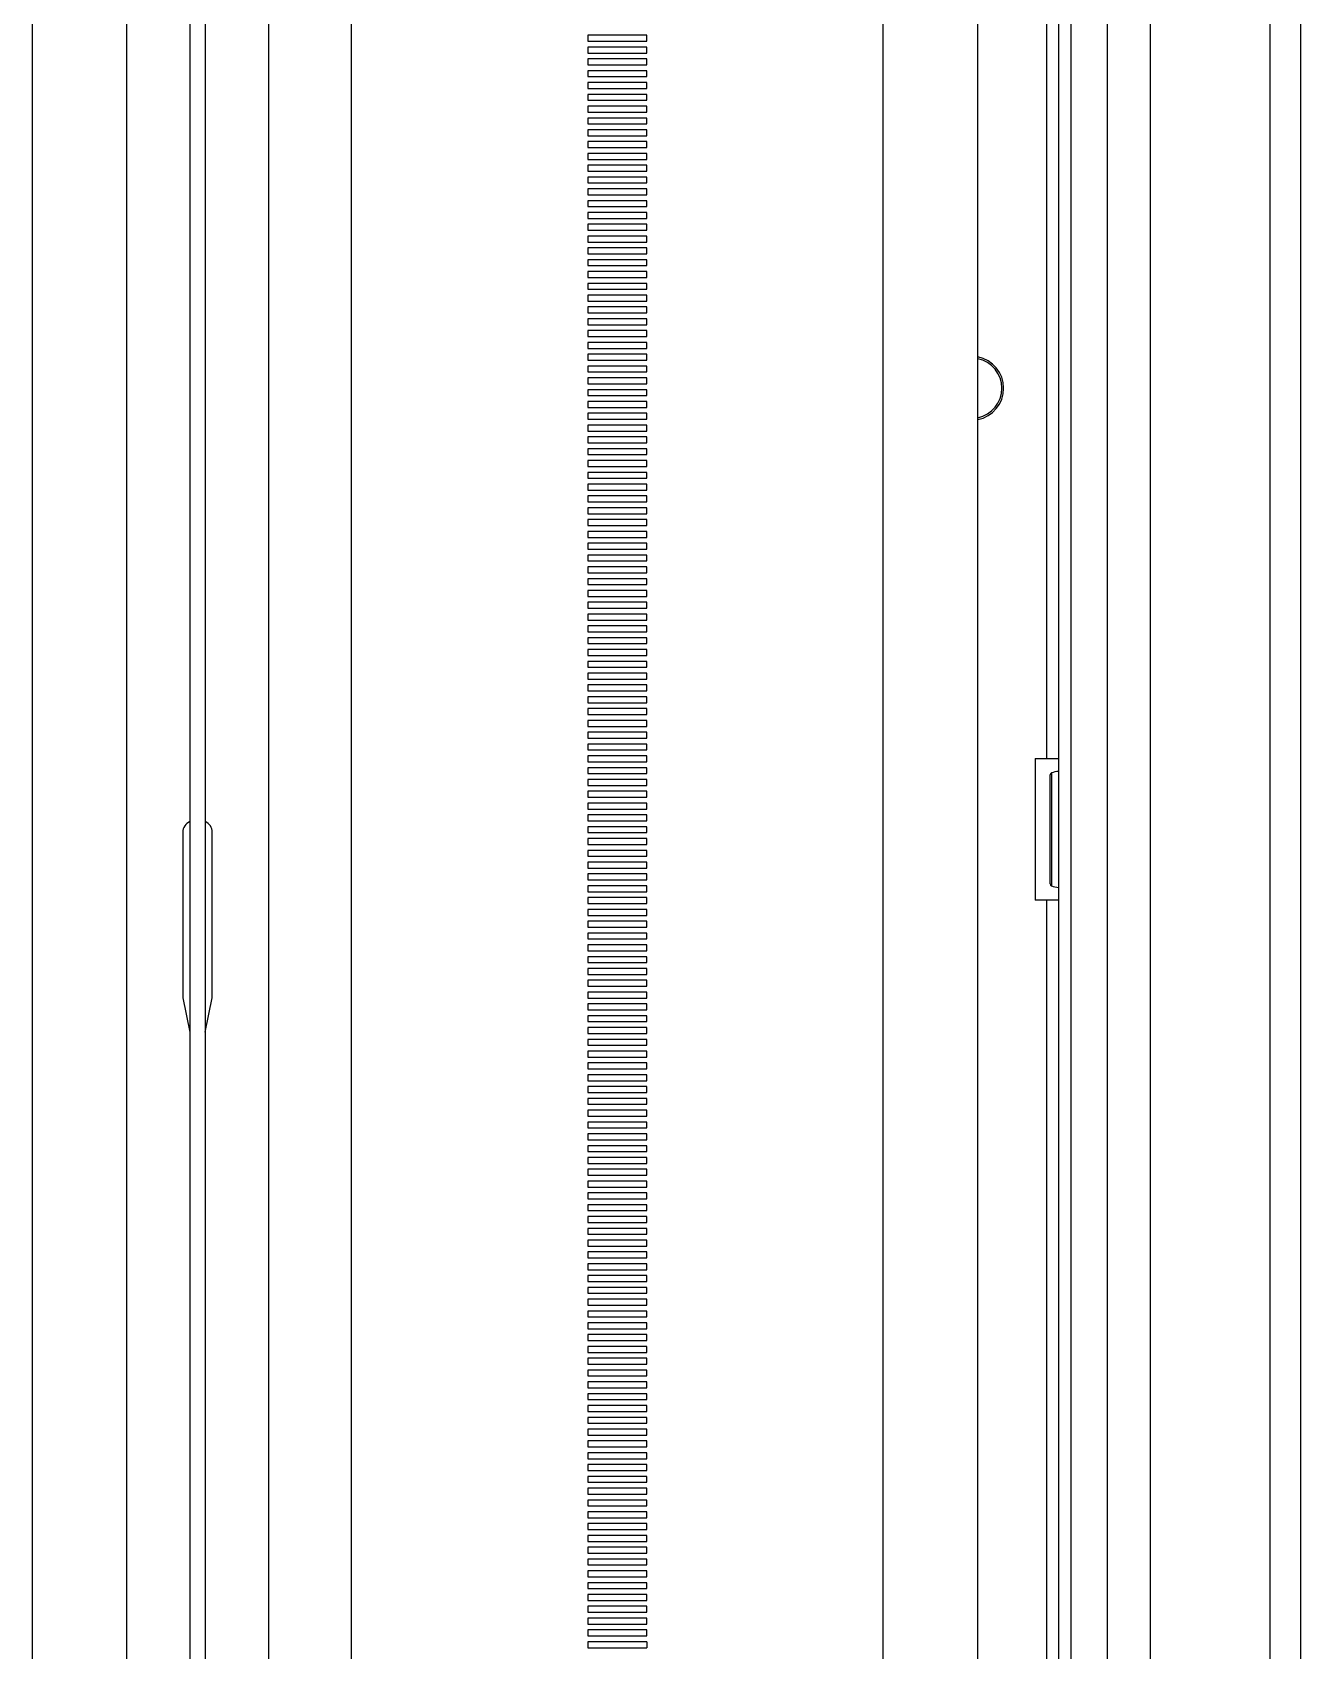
# Paper-space layout 'D' of a CAD drawing. Header units: inches. Extents: x 0 to 136, y 0 to 88.
# Drawn here: x 38.64 to 44.28, y 61.07 to 68.27 of the extents above; entities that cross this region are included whole.
import ezdxf

# ---------------------------------------------------------------- set-up
doc = ezdxf.new("R2010")
doc.units = ezdxf.units.IN
doc.header["$LTSCALE"] = 4
doc.header["$MEASUREMENT"] = 0

psp = doc.layouts.new('D')

# ---------------------------------------------------------------- linework, layer by layer
at = {"color": 7, "linetype": 'Continuous', "lineweight": 25}
for p, q in [((44.1397, 47.4141), (44.1397, 83.2074)), ((44.2752, 83.2074), (44.2752, 47.4141)), ((43.6085, 47.6765), (43.6085, 82.9449)), ((43.4154, 80.5943), (43.4154, 53.9276)), ((39.3409, 79.1984), (39.3409, 49.0147)), ((39.4087, 79.1984), (39.4087, 49.0147)), ((43.2003, 79.1984), (43.2003, 49.0147)), ((43.2541, 79.1984), (43.2541, 49.0147)), ((39.0611, 49.6971), (39.0611, 79.1459)), ((42.8407, 49.6971), (42.8407, 79.1459)), ((39.691, 49.6971), (39.691, 76.0511)), ((40.0585, 48.6199), (40.0585, 76.0247)), ((38.6412, 48.6199), (38.6412, 76.0048)), ((42.4207, 48.6199), (42.4207, 76.0048)), ((43.1466, 74.4884), (43.1466, 65.0383)), ((41.3708, 68.2524), (41.1084, 68.2524)), ((41.1084, 68.2524), (41.1084, 68.2262)), ((41.3708, 68.2524), (41.1084, 68.2524)), ((41.3708, 68.2262), (41.3708, 68.2524)), ((41.1084, 68.2262), (41.3708, 68.2262)), ((41.3708, 68.1999), (41.1084, 68.1999)), ((41.1084, 68.1999), (41.1084, 68.1737)), ((41.3708, 68.1999), (41.1084, 68.1999)), ((41.3708, 68.1737), (41.3708, 68.1999)), ((41.1084, 68.1737), (41.3708, 68.1737)), ((41.3708, 68.1474), (41.1084, 68.1474)), ((41.1084, 68.1474), (41.1084, 68.1212)), ((41.3708, 68.1474), (41.1084, 68.1474)), ((41.1084, 68.1212), (41.3708, 68.1212)), ((41.3708, 68.1212), (41.3708, 68.1474)), ((41.3708, 68.0949), (41.1084, 68.0949)), ((41.1084, 68.0949), (41.1084, 68.0687)), ((41.3708, 68.0949), (41.1084, 68.0949)), ((41.1084, 68.0687), (41.3708, 68.0687)), ((41.3708, 68.0424), (41.1084, 68.0424)), ((41.1084, 68.0424), (41.1084, 68.0162)), ((41.3708, 68.0424), (41.1084, 68.0424)), ((41.3708, 68.0687), (41.3708, 68.0949)), ((41.3708, 68.0162), (41.3708, 68.0424)), ((41.1084, 68.0162), (41.3708, 68.0162)), ((41.3708, 67.9899), (41.1084, 67.9899)), ((41.1084, 67.9899), (41.1084, 67.9637)), ((41.3708, 67.9899), (41.1084, 67.9899)), ((41.1084, 67.9637), (41.3708, 67.9637)), ((41.3708, 67.9637), (41.3708, 67.9899)), ((41.3708, 67.9374), (41.1084, 67.9374)), ((41.1084, 67.9374), (41.1084, 67.9112)), ((41.3708, 67.9374), (41.1084, 67.9374)), ((41.1084, 67.9112), (41.3708, 67.9112)), ((41.3708, 67.9112), (41.3708, 67.9374)), ((41.3708, 67.8849), (41.1084, 67.8849)), ((41.1084, 67.8849), (41.1084, 67.8587)), ((41.3708, 67.8849), (41.1084, 67.8849)), ((41.1084, 67.8587), (41.3708, 67.8587)), ((41.3708, 67.8325), (41.1084, 67.8325)), ((41.1084, 67.8325), (41.1084, 67.8062)), ((41.3708, 67.8325), (41.1084, 67.8325)), ((41.3708, 67.8587), (41.3708, 67.8849)), ((41.3708, 67.8062), (41.3708, 67.8325)), ((41.1084, 67.8062), (41.3708, 67.8062)), ((41.3708, 67.78), (41.1084, 67.78)), ((41.1084, 67.78), (41.1084, 67.7537)), ((41.3708, 67.78), (41.1084, 67.78)), ((41.1084, 67.7537), (41.3708, 67.7537)), ((41.3708, 67.7537), (41.3708, 67.78)), ((41.3708, 67.7275), (41.1084, 67.7275)), ((41.1084, 67.7275), (41.1084, 67.7012)), ((41.3708, 67.7275), (41.1084, 67.7275)), ((41.1084, 67.7012), (41.3708, 67.7012)), ((41.3708, 67.675), (41.1084, 67.675)), ((41.1084, 67.675), (41.1084, 67.6487)), ((41.3708, 67.675), (41.1084, 67.675)), ((41.3708, 67.7012), (41.3708, 67.7275)), ((41.3708, 67.6487), (41.3708, 67.675)), ((41.1084, 67.6487), (41.3708, 67.6487)), ((41.3708, 67.6225), (41.1084, 67.6225)), ((41.1084, 67.6225), (41.1084, 67.5962)), ((41.3708, 67.6225), (41.1084, 67.6225)), ((41.3708, 67.5962), (41.3708, 67.6225)), ((41.1084, 67.5962), (41.3708, 67.5962)), ((41.3708, 67.57), (41.1084, 67.57)), ((41.1084, 67.57), (41.1084, 67.5437)), ((41.3708, 67.57), (41.1084, 67.57)), ((41.1084, 67.5437), (41.3708, 67.5437)), ((41.3708, 67.5437), (41.3708, 67.57)), ((41.3708, 67.5175), (41.1084, 67.5175)), ((41.1084, 67.5175), (41.1084, 67.4912)), ((41.3708, 67.5175), (41.1084, 67.5175)), ((41.1084, 67.4912), (41.3708, 67.4912)), ((41.3708, 67.465), (41.1084, 67.465)), ((41.1084, 67.465), (41.1084, 67.4388)), ((41.3708, 67.465), (41.1084, 67.465)), ((41.3708, 67.4912), (41.3708, 67.5175)), ((41.3708, 67.4388), (41.3708, 67.465)), ((41.1084, 67.4388), (41.3708, 67.4388)), ((41.3708, 67.4125), (41.1084, 67.4125)), ((41.1084, 67.4125), (41.1084, 67.3863)), ((41.3708, 67.4125), (41.1084, 67.4125)), ((41.1084, 67.3863), (41.3708, 67.3863)), ((41.3708, 67.3863), (41.3708, 67.4125)), ((41.3708, 67.36), (41.1084, 67.36)), ((41.1084, 67.36), (41.1084, 67.3338)), ((41.3708, 67.36), (41.1084, 67.36)), ((41.1084, 67.3338), (41.3708, 67.3338)), ((41.3708, 67.3338), (41.3708, 67.36)), ((41.3708, 67.3075), (41.1084, 67.3075)), ((41.1084, 67.3075), (41.1084, 67.2813)), ((41.3708, 67.3075), (41.1084, 67.3075)), ((41.1084, 67.2813), (41.3708, 67.2813)), ((41.3708, 67.255), (41.1084, 67.255)), ((41.1084, 67.255), (41.1084, 67.2288)), ((41.3708, 67.255), (41.1084, 67.255)), ((41.3708, 67.2813), (41.3708, 67.3075)), ((41.3708, 67.2288), (41.3708, 67.255)), ((41.1084, 67.2288), (41.3708, 67.2288)), ((41.3708, 67.2025), (41.1084, 67.2025)), ((41.1084, 67.2025), (41.1084, 67.1763)), ((41.3708, 67.2025), (41.1084, 67.2025)), ((41.1084, 67.1763), (41.3708, 67.1763)), ((41.3708, 67.1763), (41.3708, 67.2025)), ((41.3708, 67.15), (41.1084, 67.15)), ((41.1084, 67.15), (41.1084, 67.1238)), ((41.3708, 67.15), (41.1084, 67.15)), ((41.1084, 67.1238), (41.3708, 67.1238)), ((41.3708, 67.1238), (41.3708, 67.15)), ((41.3708, 67.0975), (41.1084, 67.0975)), ((41.1084, 67.0975), (41.1084, 67.0713)), ((41.3708, 67.0975), (41.1084, 67.0975)), ((41.1084, 67.0713), (41.3708, 67.0713)), ((41.3708, 67.0451), (41.1084, 67.0451)), ((41.1084, 67.0451), (41.1084, 67.0188)), ((41.3708, 67.0451), (41.1084, 67.0451)), ((41.3708, 67.0713), (41.3708, 67.0975)), ((41.3708, 67.0188), (41.3708, 67.0451)), ((41.1084, 67.0188), (41.3708, 67.0188)), ((41.3708, 66.9926), (41.1084, 66.9926)), ((41.1084, 66.9926), (41.1084, 66.9663)), ((41.3708, 66.9926), (41.1084, 66.9926)), ((41.1084, 66.9663), (41.3708, 66.9663)), ((41.3708, 66.9663), (41.3708, 66.9926)), ((41.3708, 66.9401), (41.1084, 66.9401)), ((41.1084, 66.9401), (41.1084, 66.9138)), ((41.3708, 66.9401), (41.1084, 66.9401)), ((41.1084, 66.9138), (41.3708, 66.9138)), ((41.3708, 66.8876), (41.1084, 66.8876)), ((41.1084, 66.8876), (41.1084, 66.8613)), ((41.3708, 66.8876), (41.1084, 66.8876)), ((41.3708, 66.9138), (41.3708, 66.9401)), ((41.3708, 66.8613), (41.3708, 66.8876)), ((41.1084, 66.8613), (41.3708, 66.8613)), ((41.3708, 66.8351), (41.1084, 66.8351)), ((41.1084, 66.8351), (41.1084, 66.8088)), ((41.3708, 66.8351), (41.1084, 66.8351)), ((41.3708, 66.8088), (41.3708, 66.8351)), ((41.1084, 66.8088), (41.3708, 66.8088)), ((41.3708, 66.7826), (41.1084, 66.7826)), ((41.1084, 66.7826), (41.1084, 66.7563)), ((41.3708, 66.7826), (41.1084, 66.7826)), ((41.1084, 66.7563), (41.3708, 66.7563)), ((41.3708, 66.7563), (41.3708, 66.7826)), ((41.3708, 66.7301), (41.1084, 66.7301)), ((41.1084, 66.7301), (41.1084, 66.7038)), ((41.3708, 66.7301), (41.1084, 66.7301)), ((41.1084, 66.7038), (41.3708, 66.7038)), ((41.3708, 66.6776), (41.1084, 66.6776)), ((41.1084, 66.6776), (41.1084, 66.6513)), ((41.3708, 66.6776), (41.1084, 66.6776)), ((41.3708, 66.7038), (41.3708, 66.7301)), ((41.3708, 66.6513), (41.3708, 66.6776)), ((41.1084, 66.6513), (41.3708, 66.6513)), ((41.3708, 66.6251), (41.1084, 66.6251)), ((41.1084, 66.6251), (41.1084, 66.5989)), ((41.3708, 66.6251), (41.1084, 66.6251)), ((41.1084, 66.5989), (41.3708, 66.5989)), ((41.3708, 66.5989), (41.3708, 66.6251)), ((41.3708, 66.5726), (41.1084, 66.5726)), ((41.1084, 66.5726), (41.1084, 66.5464)), ((41.3708, 66.5726), (41.1084, 66.5726)), ((41.1084, 66.5464), (41.3708, 66.5464)), ((41.3708, 66.5464), (41.3708, 66.5726)), ((41.3708, 66.5201), (41.1084, 66.5201)), ((41.1084, 66.5201), (41.1084, 66.4939)), ((41.3708, 66.5201), (41.1084, 66.5201)), ((41.1084, 66.4939), (41.3708, 66.4939)), ((41.3708, 66.4676), (41.1084, 66.4676)), ((41.1084, 66.4676), (41.1084, 66.4414)), ((41.3708, 66.4676), (41.1084, 66.4676)), ((41.3708, 66.4939), (41.3708, 66.5201)), ((41.3708, 66.4414), (41.3708, 66.4676)), ((41.1084, 66.4414), (41.3708, 66.4414)), ((41.3708, 66.4151), (41.1084, 66.4151)), ((41.1084, 66.4151), (41.1084, 66.3889)), ((41.3708, 66.4151), (41.1084, 66.4151)), ((41.1084, 66.3889), (41.3708, 66.3889)), ((41.3708, 66.3889), (41.3708, 66.4151)), ((41.3708, 66.3626), (41.1084, 66.3626)), ((41.1084, 66.3626), (41.1084, 66.3364)), ((41.3708, 66.3626), (41.1084, 66.3626)), ((41.1084, 66.3364), (41.3708, 66.3364)), ((41.3708, 66.3101), (41.1084, 66.3101)), ((41.1084, 66.3101), (41.1084, 66.2839)), ((41.3708, 66.3101), (41.1084, 66.3101)), ((41.3708, 66.3364), (41.3708, 66.3626)), ((41.3708, 66.2839), (41.3708, 66.3101)), ((41.1084, 66.2839), (41.3708, 66.2839)), ((41.3708, 66.2576), (41.1084, 66.2576)), ((41.1084, 66.2576), (41.1084, 66.2314)), ((41.3708, 66.2576), (41.1084, 66.2576)), ((41.3708, 66.2314), (41.3708, 66.2576)), ((41.1084, 66.2314), (41.3708, 66.2314)), ((41.3708, 66.2052), (41.1084, 66.2052)), ((41.1084, 66.2052), (41.1084, 66.1789)), ((41.3708, 66.2052), (41.1084, 66.2052)), ((41.1084, 66.1789), (41.3708, 66.1789)), ((41.3708, 66.1789), (41.3708, 66.2052)), ((41.3708, 66.1527), (41.1084, 66.1527)), ((41.1084, 66.1527), (41.1084, 66.1264)), ((41.3708, 66.1527), (41.1084, 66.1527)), ((41.1084, 66.1264), (41.3708, 66.1264)), ((41.3708, 66.1002), (41.1084, 66.1002)), ((41.1084, 66.1002), (41.1084, 66.0739)), ((41.3708, 66.1002), (41.1084, 66.1002)), ((41.3708, 66.1264), (41.3708, 66.1527)), ((41.3708, 66.0739), (41.3708, 66.1002)), ((41.1084, 66.0739), (41.3708, 66.0739)), ((41.3708, 66.0477), (41.1084, 66.0477)), ((41.1084, 66.0477), (41.1084, 66.0214)), ((41.3708, 66.0477), (41.1084, 66.0477)), ((41.1084, 66.0214), (41.3708, 66.0214)), ((41.3708, 66.0214), (41.3708, 66.0477)), ((41.3708, 65.9952), (41.1084, 65.9952)), ((41.1084, 65.9952), (41.1084, 65.9689)), ((41.3708, 65.9952), (41.1084, 65.9952)), ((41.1084, 65.9689), (41.3708, 65.9689)), ((41.3708, 65.9689), (41.3708, 65.9952)), ((41.3708, 65.9427), (41.1084, 65.9427)), ((41.1084, 65.9427), (41.1084, 65.9164)), ((41.3708, 65.9427), (41.1084, 65.9427)), ((41.1084, 65.9164), (41.3708, 65.9164)), ((41.3708, 65.8902), (41.1084, 65.8902)), ((41.1084, 65.8902), (41.1084, 65.8639)), ((41.3708, 65.8902), (41.1084, 65.8902)), ((41.3708, 65.9164), (41.3708, 65.9427)), ((41.3708, 65.8639), (41.3708, 65.8902)), ((41.1084, 65.8639), (41.3708, 65.8639)), ((41.3708, 65.8377), (41.1084, 65.8377)), ((41.1084, 65.8377), (41.1084, 65.8115)), ((41.3708, 65.8377), (41.1084, 65.8377)), ((41.1084, 65.8115), (41.3708, 65.8115)), ((41.3708, 65.8115), (41.3708, 65.8377)), ((41.3708, 65.7852), (41.1084, 65.7852)), ((41.1084, 65.7852), (41.1084, 65.759)), ((41.3708, 65.7852), (41.1084, 65.7852)), ((41.1084, 65.759), (41.3708, 65.759)), ((41.3708, 65.7327), (41.1084, 65.7327)), ((41.1084, 65.7327), (41.1084, 65.7065)), ((41.3708, 65.7327), (41.1084, 65.7327)), ((41.3708, 65.759), (41.3708, 65.7852)), ((41.3708, 65.7065), (41.3708, 65.7327)), ((41.1084, 65.7065), (41.3708, 65.7065)), ((41.3708, 65.6802), (41.1084, 65.6802)), ((41.1084, 65.6802), (41.1084, 65.654)), ((41.3708, 65.6802), (41.1084, 65.6802)), ((41.3708, 65.654), (41.3708, 65.6802)), ((41.1084, 65.654), (41.3708, 65.654)), ((41.3708, 65.6277), (41.1084, 65.6277)), ((41.1084, 65.6277), (41.1084, 65.6015)), ((41.3708, 65.6277), (41.1084, 65.6277)), ((41.1084, 65.6015), (41.3708, 65.6015)), ((41.3708, 65.6015), (41.3708, 65.6277)), ((41.3708, 65.5752), (41.1084, 65.5752)), ((41.1084, 65.5752), (41.1084, 65.549)), ((41.3708, 65.5752), (41.1084, 65.5752)), ((41.1084, 65.549), (41.3708, 65.549)), ((41.3708, 65.5227), (41.1084, 65.5227)), ((41.1084, 65.5227), (41.1084, 65.4965)), ((41.3708, 65.5227), (41.1084, 65.5227)), ((41.3708, 65.549), (41.3708, 65.5752)), ((41.3708, 65.4965), (41.3708, 65.5227)), ((41.1084, 65.4965), (41.3708, 65.4965)), ((41.3708, 65.4702), (41.1084, 65.4702)), ((41.1084, 65.4702), (41.1084, 65.444)), ((41.3708, 65.4702), (41.1084, 65.4702)), ((41.1084, 65.444), (41.3708, 65.444)), ((41.3708, 65.444), (41.3708, 65.4702)), ((41.3708, 65.4178), (41.1084, 65.4178)), ((41.1084, 65.4178), (41.1084, 65.3915)), ((41.3708, 65.4178), (41.1084, 65.4178)), ((41.1084, 65.3915), (41.3708, 65.3915)), ((41.3708, 65.3915), (41.3708, 65.4178)), ((41.3708, 65.3653), (41.1084, 65.3653)), ((41.1084, 65.3653), (41.1084, 65.339)), ((41.3708, 65.3653), (41.1084, 65.3653)), ((41.1084, 65.339), (41.3708, 65.339)), ((41.3708, 65.3128), (41.1084, 65.3128)), ((41.1084, 65.3128), (41.1084, 65.2865)), ((41.3708, 65.3128), (41.1084, 65.3128)), ((41.3708, 65.339), (41.3708, 65.3653)), ((41.3708, 65.2865), (41.3708, 65.3128)), ((41.1084, 65.2865), (41.3708, 65.2865)), ((41.3708, 65.2603), (41.1084, 65.2603)), ((41.1084, 65.2603), (41.1084, 65.234)), ((41.3708, 65.2603), (41.1084, 65.2603)), ((41.1084, 65.234), (41.3708, 65.234)), ((41.3708, 65.234), (41.3708, 65.2603)), ((41.3708, 65.2078), (41.1084, 65.2078)), ((41.1084, 65.2078), (41.1084, 65.1815)), ((41.3708, 65.2078), (41.1084, 65.2078)), ((41.1084, 65.1815), (41.3708, 65.1815)), ((41.3708, 65.1815), (41.3708, 65.2078)), ((41.3708, 65.1553), (41.1084, 65.1553)), ((41.1084, 65.1553), (41.1084, 65.129)), ((41.3708, 65.1553), (41.1084, 65.1553)), ((41.1084, 65.129), (41.3708, 65.129)), ((41.3708, 65.1028), (41.1084, 65.1028)), ((41.1084, 65.1028), (41.1084, 65.0765)), ((41.3708, 65.1028), (41.1084, 65.1028)), ((41.3708, 65.129), (41.3708, 65.1553)), ((41.3708, 65.0765), (41.3708, 65.1028)), ((41.1084, 65.0765), (41.3708, 65.0765)), ((41.3708, 65.0503), (41.1084, 65.0503)), ((41.1084, 65.0503), (41.1084, 65.0241)), ((41.3708, 65.0503), (41.1084, 65.0503)), ((41.1084, 65.0241), (41.3708, 65.0241)), ((41.3708, 65.0241), (41.3708, 65.0503)), ((43.0966, 65.0383), (43.0966, 64.4084)), ((43.0966, 65.0383), (43.1466, 65.0383)), ((43.1466, 65.0383), (43.2003, 65.0383)), ((41.3708, 64.9978), (41.1084, 64.9978)), ((41.1084, 64.9978), (41.1084, 64.9716)), ((41.3708, 64.9978), (41.1084, 64.9978)), ((41.1084, 64.9716), (41.3708, 64.9716)), ((41.3708, 64.9453), (41.1084, 64.9453)), ((41.1084, 64.9453), (41.1084, 64.9191)), ((41.3708, 64.9453), (41.1084, 64.9453)), ((41.3708, 64.9716), (41.3708, 64.9978)), ((41.3708, 64.9191), (41.3708, 64.9453)), ((43.1621, 64.4809), (43.1621, 64.9657)), ((43.1682, 64.9744), (43.1682, 64.4723)), ((41.1084, 64.9191), (41.3708, 64.9191)), ((41.3708, 64.8928), (41.1084, 64.8928)), ((41.1084, 64.8928), (41.1084, 64.8666)), ((41.3708, 64.8928), (41.1084, 64.8928)), ((41.3708, 64.8666), (41.3708, 64.8928)), ((41.1084, 64.8666), (41.3708, 64.8666)), ((41.3708, 64.8403), (41.1084, 64.8403)), ((41.1084, 64.8403), (41.1084, 64.8141)), ((41.3708, 64.8403), (41.1084, 64.8403)), ((41.1084, 64.8141), (41.3708, 64.8141)), ((41.3708, 64.8141), (41.3708, 64.8403)), ((41.3708, 64.7878), (41.1084, 64.7878)), ((41.1084, 64.7878), (41.1084, 64.7616)), ((41.3708, 64.7878), (41.1084, 64.7878)), ((41.1084, 64.7616), (41.3708, 64.7616)), ((41.3708, 64.7353), (41.1084, 64.7353)), ((41.1084, 64.7353), (41.1084, 64.7091)), ((41.3708, 64.7353), (41.1084, 64.7353)), ((41.3708, 64.7616), (41.3708, 64.7878)), ((41.3708, 64.7091), (41.3708, 64.7353)), ((39.3092, 64.7102), (39.3092, 63.9753)), ((39.4404, 63.9753), (39.4404, 64.7102)), ((41.1084, 64.7091), (41.3708, 64.7091)), ((41.3708, 64.6828), (41.1084, 64.6828)), ((41.1084, 64.6828), (41.1084, 64.6566)), ((41.3708, 64.6828), (41.1084, 64.6828)), ((41.1084, 64.6566), (41.3708, 64.6566)), ((41.3708, 64.6566), (41.3708, 64.6828)), ((41.3708, 64.6304), (41.1084, 64.6304)), ((41.1084, 64.6304), (41.1084, 64.6041)), ((41.3708, 64.6304), (41.1084, 64.6304)), ((41.1084, 64.6041), (41.3708, 64.6041)), ((41.3708, 64.6041), (41.3708, 64.6304)), ((41.3708, 64.5779), (41.1084, 64.5779)), ((41.1084, 64.5779), (41.1084, 64.5516)), ((41.3708, 64.5779), (41.1084, 64.5779)), ((41.1084, 64.5516), (41.3708, 64.5516)), ((41.3708, 64.5254), (41.1084, 64.5254)), ((41.1084, 64.5254), (41.1084, 64.4991)), ((41.3708, 64.5254), (41.1084, 64.5254)), ((41.3708, 64.5516), (41.3708, 64.5779)), ((41.3708, 64.4991), (41.3708, 64.5254)), ((41.1084, 64.4991), (41.3708, 64.4991)), ((41.3708, 64.4729), (41.1084, 64.4729)), ((41.1084, 64.4729), (41.1084, 64.4466)), ((41.3708, 64.4729), (41.1084, 64.4729)), ((41.1084, 64.4466), (41.3708, 64.4466)), ((41.3708, 64.4466), (41.3708, 64.4729)), ((41.3708, 64.4204), (41.1084, 64.4204)), ((41.1084, 64.4204), (41.1084, 64.3941)), ((41.3708, 64.4204), (41.1084, 64.4204)), ((41.1084, 64.3941), (41.3708, 64.3941)), ((41.3708, 64.3679), (41.1084, 64.3679)), ((41.1084, 64.3679), (41.1084, 64.3416)), ((41.3708, 64.3679), (41.1084, 64.3679)), ((41.3708, 64.3941), (41.3708, 64.4204)), ((41.3708, 64.3416), (41.3708, 64.3679)), ((43.1466, 64.4084), (43.0966, 64.4084)), ((43.1466, 64.4084), (43.1466, 57.0383)), ((43.2003, 64.4084), (43.1466, 64.4084)), ((41.1084, 64.3416), (41.3708, 64.3416)), ((41.3708, 64.3154), (41.1084, 64.3154)), ((41.1084, 64.3154), (41.1084, 64.2891)), ((41.3708, 64.3154), (41.1084, 64.3154)), ((41.3708, 64.2891), (41.3708, 64.3154)), ((41.1084, 64.2891), (41.3708, 64.2891)), ((41.3708, 64.2629), (41.1084, 64.2629)), ((41.1084, 64.2629), (41.1084, 64.2367)), ((41.3708, 64.2629), (41.1084, 64.2629)), ((41.1084, 64.2367), (41.3708, 64.2367)), ((41.3708, 64.2367), (41.3708, 64.2629)), ((41.3708, 64.2104), (41.1084, 64.2104)), ((41.1084, 64.2104), (41.1084, 64.1842)), ((41.3708, 64.2104), (41.1084, 64.2104)), ((41.1084, 64.1842), (41.3708, 64.1842)), ((41.3708, 64.1579), (41.1084, 64.1579)), ((41.1084, 64.1579), (41.1084, 64.1317)), ((41.3708, 64.1579), (41.1084, 64.1579)), ((41.3708, 64.1842), (41.3708, 64.2104)), ((41.3708, 64.1317), (41.3708, 64.1579)), ((41.1084, 64.1317), (41.3708, 64.1317)), ((41.3708, 64.1054), (41.1084, 64.1054)), ((41.1084, 64.1054), (41.1084, 64.0792)), ((41.3708, 64.1054), (41.1084, 64.1054)), ((41.1084, 64.0792), (41.3708, 64.0792)), ((41.3708, 64.0792), (41.3708, 64.1054)), ((41.3708, 64.0529), (41.1084, 64.0529)), ((41.1084, 64.0529), (41.1084, 64.0267)), ((41.3708, 64.0529), (41.1084, 64.0529)), ((41.1084, 64.0267), (41.3708, 64.0267)), ((41.3708, 64.0267), (41.3708, 64.0529)), ((39.3092, 63.9753), (39.3409, 63.823)), ((39.4087, 63.823), (39.4404, 63.9753)), ((41.3708, 64.0004), (41.1084, 64.0004)), ((41.1084, 64.0004), (41.1084, 63.9742)), ((41.3708, 64.0004), (41.1084, 64.0004)), ((41.1084, 63.9742), (41.3708, 63.9742)), ((41.3708, 63.9479), (41.1084, 63.9479)), ((41.1084, 63.9479), (41.1084, 63.9217)), ((41.3708, 63.9479), (41.1084, 63.9479)), ((41.3708, 63.9742), (41.3708, 64.0004)), ((41.3708, 63.9217), (41.3708, 63.9479)), ((41.1084, 63.9217), (41.3708, 63.9217)), ((41.3708, 63.8954), (41.1084, 63.8954)), ((41.1084, 63.8954), (41.1084, 63.8692)), ((41.3708, 63.8954), (41.1084, 63.8954)), ((41.1084, 63.8692), (41.3708, 63.8692)), ((41.3708, 63.8692), (41.3708, 63.8954)), ((41.3708, 63.843), (41.1084, 63.843)), ((41.1084, 63.843), (41.1084, 63.8167)), ((41.3708, 63.843), (41.1084, 63.843)), ((41.1084, 63.8167), (41.3708, 63.8167)), ((41.3708, 63.7905), (41.1084, 63.7905)), ((41.1084, 63.7905), (41.1084, 63.7642)), ((41.3708, 63.7905), (41.1084, 63.7905)), ((41.3708, 63.8167), (41.3708, 63.843)), ((41.3708, 63.7642), (41.3708, 63.7905)), ((41.1084, 63.7642), (41.3708, 63.7642)), ((41.3708, 63.738), (41.1084, 63.738)), ((41.1084, 63.738), (41.1084, 63.7117)), ((41.3708, 63.738), (41.1084, 63.738)), ((41.3708, 63.7117), (41.3708, 63.738)), ((41.1084, 63.7117), (41.3708, 63.7117)), ((41.3708, 63.6855), (41.1084, 63.6855)), ((41.1084, 63.6855), (41.1084, 63.6592)), ((41.3708, 63.6855), (41.1084, 63.6855)), ((41.1084, 63.6592), (41.3708, 63.6592)), ((41.3708, 63.6592), (41.3708, 63.6855)), ((41.3708, 63.633), (41.1084, 63.633)), ((41.1084, 63.633), (41.1084, 63.6067)), ((41.3708, 63.633), (41.1084, 63.633)), ((41.1084, 63.6067), (41.3708, 63.6067)), ((41.3708, 63.5805), (41.1084, 63.5805)), ((41.1084, 63.5805), (41.1084, 63.5542)), ((41.3708, 63.5805), (41.1084, 63.5805)), ((41.3708, 63.6067), (41.3708, 63.633)), ((41.3708, 63.5542), (41.3708, 63.5805)), ((41.1084, 63.5542), (41.3708, 63.5542)), ((41.3708, 63.528), (41.1084, 63.528)), ((41.1084, 63.528), (41.1084, 63.5017)), ((41.3708, 63.528), (41.1084, 63.528)), ((41.3708, 63.5017), (41.3708, 63.528)), ((41.1084, 63.5017), (41.3708, 63.5017)), ((41.3708, 63.4755), (41.1084, 63.4755)), ((41.1084, 63.4755), (41.1084, 63.4492)), ((41.3708, 63.4755), (41.1084, 63.4755)), ((41.1084, 63.4492), (41.3708, 63.4492)), ((41.3708, 63.4492), (41.3708, 63.4755)), ((41.3708, 63.423), (41.1084, 63.423)), ((41.1084, 63.423), (41.1084, 63.3968)), ((41.3708, 63.423), (41.1084, 63.423)), ((41.1084, 63.3968), (41.3708, 63.3968)), ((41.3708, 63.3705), (41.1084, 63.3705)), ((41.1084, 63.3705), (41.1084, 63.3443)), ((41.3708, 63.3705), (41.1084, 63.3705)), ((41.3708, 63.3968), (41.3708, 63.423)), ((41.3708, 63.3443), (41.3708, 63.3705)), ((41.1084, 63.3443), (41.3708, 63.3443)), ((41.3708, 63.318), (41.1084, 63.318)), ((41.1084, 63.318), (41.1084, 63.2918)), ((41.3708, 63.318), (41.1084, 63.318)), ((41.1084, 63.2918), (41.3708, 63.2918)), ((41.3708, 63.2918), (41.3708, 63.318)), ((41.3708, 63.2655), (41.1084, 63.2655)), ((41.1084, 63.2655), (41.1084, 63.2393)), ((41.3708, 63.2655), (41.1084, 63.2655)), ((41.1084, 63.2393), (41.3708, 63.2393)), ((41.3708, 63.2393), (41.3708, 63.2655)), ((41.3708, 63.213), (41.1084, 63.213)), ((41.1084, 63.213), (41.1084, 63.1868)), ((41.3708, 63.213), (41.1084, 63.213)), ((41.1084, 63.1868), (41.3708, 63.1868)), ((41.3708, 63.1605), (41.1084, 63.1605)), ((41.1084, 63.1605), (41.1084, 63.1343)), ((41.3708, 63.1605), (41.1084, 63.1605)), ((41.3708, 63.1868), (41.3708, 63.213)), ((41.3708, 63.1343), (41.3708, 63.1605)), ((41.1084, 63.1343), (41.3708, 63.1343)), ((41.3708, 63.108), (41.1084, 63.108)), ((41.1084, 63.108), (41.1084, 63.0818)), ((41.3708, 63.108), (41.1084, 63.108)), ((41.1084, 63.0818), (41.3708, 63.0818)), ((41.3708, 63.0818), (41.3708, 63.108)), ((41.3708, 63.0555), (41.1084, 63.0555)), ((41.1084, 63.0555), (41.1084, 63.0293)), ((41.3708, 63.0555), (41.1084, 63.0555)), ((41.1084, 63.0293), (41.3708, 63.0293)), ((41.3708, 63.0031), (41.1084, 63.0031)), ((41.1084, 63.0031), (41.1084, 62.9768)), ((41.3708, 63.0031), (41.1084, 63.0031)), ((41.3708, 63.0293), (41.3708, 63.0555)), ((41.3708, 62.9768), (41.3708, 63.0031)), ((41.1084, 62.9768), (41.3708, 62.9768)), ((41.3708, 62.9506), (41.1084, 62.9506)), ((41.1084, 62.9506), (41.1084, 62.9243)), ((41.3708, 62.9506), (41.1084, 62.9506)), ((41.3708, 62.9243), (41.3708, 62.9506)), ((41.1084, 62.9243), (41.3708, 62.9243)), ((41.3708, 62.8981), (41.1084, 62.8981)), ((41.1084, 62.8981), (41.1084, 62.8718)), ((41.3708, 62.8981), (41.1084, 62.8981)), ((41.1084, 62.8718), (41.3708, 62.8718)), ((41.3708, 62.8718), (41.3708, 62.8981)), ((41.3708, 62.8456), (41.1084, 62.8456)), ((41.1084, 62.8456), (41.1084, 62.8193)), ((41.3708, 62.8456), (41.1084, 62.8456)), ((41.1084, 62.8193), (41.3708, 62.8193)), ((41.3708, 62.7931), (41.1084, 62.7931)), ((41.1084, 62.7931), (41.1084, 62.7668)), ((41.3708, 62.7931), (41.1084, 62.7931)), ((41.3708, 62.8193), (41.3708, 62.8456)), ((41.3708, 62.7668), (41.3708, 62.7931)), ((41.1084, 62.7668), (41.3708, 62.7668)), ((41.3708, 62.7406), (41.1084, 62.7406)), ((41.1084, 62.7406), (41.1084, 62.7143)), ((41.3708, 62.7406), (41.1084, 62.7406)), ((41.1084, 62.7143), (41.3708, 62.7143)), ((41.3708, 62.7143), (41.3708, 62.7406)), ((41.3708, 62.6881), (41.1084, 62.6881)), ((41.1084, 62.6881), (41.1084, 62.6618)), ((41.3708, 62.6881), (41.1084, 62.6881)), ((41.1084, 62.6618), (41.3708, 62.6618)), ((41.3708, 62.6618), (41.3708, 62.6881)), ((41.3708, 62.6356), (41.1084, 62.6356)), ((41.1084, 62.6356), (41.1084, 62.6094)), ((41.3708, 62.6356), (41.1084, 62.6356)), ((41.1084, 62.6094), (41.3708, 62.6094)), ((41.3708, 62.5831), (41.1084, 62.5831)), ((41.1084, 62.5831), (41.1084, 62.5569)), ((41.3708, 62.5831), (41.1084, 62.5831)), ((41.3708, 62.6094), (41.3708, 62.6356)), ((41.3708, 62.5569), (41.3708, 62.5831)), ((41.1084, 62.5569), (41.3708, 62.5569)), ((41.3708, 62.5306), (41.1084, 62.5306)), ((41.1084, 62.5306), (41.1084, 62.5044)), ((41.3708, 62.5306), (41.1084, 62.5306)), ((41.1084, 62.5044), (41.3708, 62.5044)), ((41.3708, 62.5044), (41.3708, 62.5306)), ((41.3708, 62.4781), (41.1084, 62.4781)), ((41.1084, 62.4781), (41.1084, 62.4519)), ((41.3708, 62.4781), (41.1084, 62.4781)), ((41.1084, 62.4519), (41.3708, 62.4519)), ((41.3708, 62.4256), (41.1084, 62.4256)), ((41.1084, 62.4256), (41.1084, 62.3994)), ((41.3708, 62.4256), (41.1084, 62.4256)), ((41.3708, 62.4519), (41.3708, 62.4781)), ((41.3708, 62.3994), (41.3708, 62.4256)), ((41.1084, 62.3994), (41.3708, 62.3994)), ((41.3708, 62.3731), (41.1084, 62.3731)), ((41.1084, 62.3731), (41.1084, 62.3469)), ((41.3708, 62.3731), (41.1084, 62.3731)), ((41.3708, 62.3469), (41.3708, 62.3731)), ((41.1084, 62.3469), (41.3708, 62.3469)), ((41.3708, 62.3206), (41.1084, 62.3206)), ((41.1084, 62.3206), (41.1084, 62.2944)), ((41.3708, 62.3206), (41.1084, 62.3206)), ((41.1084, 62.2944), (41.3708, 62.2944)), ((41.3708, 62.2944), (41.3708, 62.3206)), ((41.3708, 62.2681), (41.1084, 62.2681)), ((41.1084, 62.2681), (41.1084, 62.2419)), ((41.3708, 62.2681), (41.1084, 62.2681)), ((41.1084, 62.2419), (41.3708, 62.2419)), ((41.3708, 62.2157), (41.1084, 62.2157)), ((41.1084, 62.2157), (41.1084, 62.1894)), ((41.3708, 62.2157), (41.1084, 62.2157)), ((41.3708, 62.2419), (41.3708, 62.2681)), ((41.3708, 62.1894), (41.3708, 62.2157)), ((41.1084, 62.1894), (41.3708, 62.1894)), ((41.3708, 62.1632), (41.1084, 62.1632)), ((41.1084, 62.1632), (41.1084, 62.1369)), ((41.3708, 62.1632), (41.1084, 62.1632)), ((41.1084, 62.1369), (41.3708, 62.1369)), ((41.3708, 62.1369), (41.3708, 62.1632)), ((41.3708, 62.1107), (41.1084, 62.1107)), ((41.1084, 62.1107), (41.1084, 62.0844)), ((41.3708, 62.1107), (41.1084, 62.1107)), ((41.1084, 62.0844), (41.3708, 62.0844)), ((41.3708, 62.0844), (41.3708, 62.1107)), ((41.3708, 62.0582), (41.1084, 62.0582)), ((41.1084, 62.0582), (41.1084, 62.0319)), ((41.3708, 62.0582), (41.1084, 62.0582)), ((41.1084, 62.0319), (41.3708, 62.0319)), ((41.3708, 62.0057), (41.1084, 62.0057)), ((41.1084, 62.0057), (41.1084, 61.9794)), ((41.3708, 62.0057), (41.1084, 62.0057)), ((41.3708, 62.0319), (41.3708, 62.0582)), ((41.3708, 61.9794), (41.3708, 62.0057)), ((41.1084, 61.9794), (41.3708, 61.9794)), ((41.3708, 61.9532), (41.1084, 61.9532)), ((41.1084, 61.9532), (41.1084, 61.9269)), ((41.3708, 61.9532), (41.1084, 61.9532)), ((41.1084, 61.9269), (41.3708, 61.9269)), ((41.3708, 61.9269), (41.3708, 61.9532)), ((41.3708, 61.9007), (41.1084, 61.9007)), ((41.1084, 61.9007), (41.1084, 61.8744)), ((41.3708, 61.9007), (41.1084, 61.9007)), ((41.1084, 61.8744), (41.3708, 61.8744)), ((41.3708, 61.8482), (41.1084, 61.8482)), ((41.1084, 61.8482), (41.1084, 61.822)), ((41.3708, 61.8482), (41.1084, 61.8482)), ((41.3708, 61.8744), (41.3708, 61.9007)), ((41.3708, 61.822), (41.3708, 61.8482)), ((41.1084, 61.822), (41.3708, 61.822)), ((41.3708, 61.7957), (41.1084, 61.7957)), ((41.1084, 61.7957), (41.1084, 61.7695)), ((41.3708, 61.7957), (41.1084, 61.7957)), ((41.3708, 61.7695), (41.3708, 61.7957)), ((41.1084, 61.7695), (41.3708, 61.7695)), ((41.3708, 61.7432), (41.1084, 61.7432)), ((41.1084, 61.7432), (41.1084, 61.717)), ((41.3708, 61.7432), (41.1084, 61.7432)), ((41.1084, 61.717), (41.3708, 61.717)), ((41.3708, 61.717), (41.3708, 61.7432)), ((41.3708, 61.6907), (41.1084, 61.6907)), ((41.1084, 61.6907), (41.1084, 61.6645)), ((41.3708, 61.6907), (41.1084, 61.6907)), ((41.1084, 61.6645), (41.3708, 61.6645)), ((41.3708, 61.6382), (41.1084, 61.6382)), ((41.1084, 61.6382), (41.1084, 61.612)), ((41.3708, 61.6382), (41.1084, 61.6382)), ((41.3708, 61.6645), (41.3708, 61.6907)), ((41.3708, 61.612), (41.3708, 61.6382)), ((41.1084, 61.612), (41.3708, 61.612)), ((41.3708, 61.5857), (41.1084, 61.5857)), ((41.1084, 61.5857), (41.1084, 61.5595)), ((41.3708, 61.5857), (41.1084, 61.5857)), ((41.3708, 61.5595), (41.3708, 61.5857)), ((41.1084, 61.5595), (41.3708, 61.5595)), ((41.3708, 61.5332), (41.1084, 61.5332)), ((41.1084, 61.5332), (41.1084, 61.507)), ((41.3708, 61.5332), (41.1084, 61.5332)), ((41.1084, 61.507), (41.3708, 61.507)), ((41.3708, 61.507), (41.3708, 61.5332)), ((41.3708, 61.4807), (41.1084, 61.4807)), ((41.1084, 61.4807), (41.1084, 61.4545)), ((41.3708, 61.4807), (41.1084, 61.4807)), ((41.1084, 61.4545), (41.3708, 61.4545)), ((41.3708, 61.4283), (41.1084, 61.4283)), ((41.1084, 61.4283), (41.1084, 61.402)), ((41.3708, 61.4283), (41.1084, 61.4283)), ((41.3708, 61.4545), (41.3708, 61.4807)), ((41.3708, 61.402), (41.3708, 61.4283)), ((41.1084, 61.402), (41.3708, 61.402)), ((41.3708, 61.3758), (41.1084, 61.3758)), ((41.1084, 61.3758), (41.1084, 61.3495)), ((41.3708, 61.3758), (41.1084, 61.3758)), ((41.1084, 61.3495), (41.3708, 61.3495)), ((41.3708, 61.3495), (41.3708, 61.3758)), ((41.3708, 61.3233), (41.1084, 61.3233)), ((41.1084, 61.3233), (41.1084, 61.297)), ((41.3708, 61.3233), (41.1084, 61.3233)), ((41.1084, 61.297), (41.3708, 61.297)), ((41.3708, 61.297), (41.3708, 61.3233)), ((41.3708, 61.2708), (41.1084, 61.2708)), ((41.1084, 61.2708), (41.1084, 61.2445)), ((41.3708, 61.2708), (41.1084, 61.2708)), ((41.1084, 61.2445), (41.3708, 61.2445)), ((41.3708, 61.2183), (41.1084, 61.2183)), ((41.1084, 61.2183), (41.1084, 61.192)), ((41.3708, 61.2183), (41.1084, 61.2183)), ((41.3708, 61.2445), (41.3708, 61.2708)), ((41.3708, 61.192), (41.3708, 61.2183)), ((41.1084, 61.192), (41.3708, 61.192)), ((41.3708, 61.1658), (41.1084, 61.1658)), ((41.1084, 61.1658), (41.1084, 61.1395)), ((41.3708, 61.1658), (41.1084, 61.1658)), ((41.1084, 61.1395), (41.3708, 61.1395)), ((41.3708, 61.1395), (41.3708, 61.1658)), ((41.1084, 61.1133), (41.1084, 61.087)), ((41.3708, 61.1133), (41.1084, 61.1133)), ((41.3708, 61.1133), (41.1084, 61.1133)), ((41.1084, 61.087), (41.3708, 61.087)), ((41.3708, 61.1133), (41.3708, 61.087))]:
    psp.add_line(p, q, dxfattribs=at)
for centre, radius, start, end in [((42.8141, 66.684), 0.1417, 280.80152, 79.19848), ((42.8141, 66.684), 0.1339, 281.44524, 78.55476), ((43.1713, 64.9657), 0.0092, 109.76489, 180), ((43.2081, 64.8633), 0.118, 93.76662, 109.76489), ((39.3617, 64.7102), 0.0525, 113.29716, 180), ((39.3879, 64.7102), 0.0525, 0, 66.70284), ((43.1713, 64.4809), 0.0092, 180, 250.23511), ((43.2081, 64.5833), 0.118, 250.23511, 266.23338)]:
    psp.add_arc(centre, radius, start, end, dxfattribs=at)

doc.saveas('drawing.dxf')
